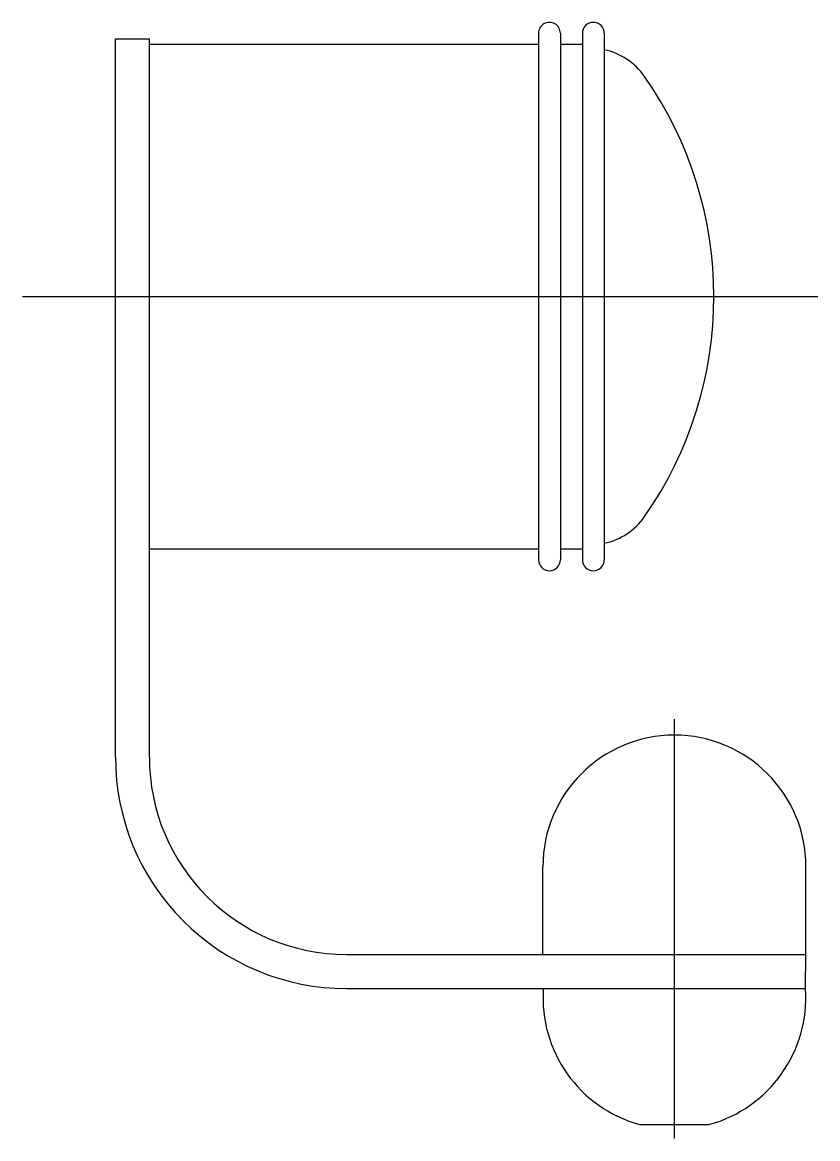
# Model space of a CAD drawing. Extents: x -532.666 to -532.592, y 0.381 to 0.484.
import ezdxf

# ---------------------------------------------------------------- set-up
doc = ezdxf.new("R2010")
doc.units = 0
doc.header["$LTSCALE"] = 0.2
doc.header["$MEASUREMENT"] = 0
doc.linetypes.add('AXES', pattern=[0.54, 0.3, -0.08, 0.08, -0.08])
doc.linetypes.add('CONTINU', pattern=[0])
doc.layers.get('0').update_dxf_attribs({"linetype": 'CONTINUOUS'})
doc.layers.add('DECA_EIXOS', color=5, linetype='AXES')

msp = doc.modelspace()

# ---------------------------------------------------------------- linework, layer by layer
at = {"linetype": 'CONTINU'}
for points in [[(-532.6161, 0.48291, 1.000002), (-532.61811, 0.48291)], [(-532.61207, 0.48291, 0.999955), (-532.61408, 0.48291)], [(-532.60837, 0.47895, 0.190139), (-532.61207, 0.4814)], [(-532.60836, 0.43852, 0.315212), (-532.60837, 0.47895)], [(-532.61207, 0.43607, 0.190414), (-532.60836, 0.43852)], [(-532.61811, 0.43456, 0.999996), (-532.6161, 0.43456)], [(-532.61408, 0.43456, 0.999987), (-532.61207, 0.43456)], [(-532.59353, 0.40636, 0.999999), (-532.61771, 0.40636)], [(-532.65699, 0.41643, 0.414214), (-532.63574, 0.39517)], [(-532.65387, 0.41643, 0.414213), (-532.63574, 0.3983)], [(-532.61767, 0.39517, 0.35746), (-532.60879, 0.38268)], [(-532.60245, 0.38268, 0.357459), (-532.59357, 0.39517)]]:
    msp.add_lwpolyline(points, format="xyb", dxfattribs=at)
for points in [[(-532.65699, 0.41643), (-532.65699, 0.48241)], [(-532.65699, 0.48241), (-532.65387, 0.48241)], [(-532.65387, 0.41643), (-532.65387, 0.48241)], [(-532.65387, 0.4819), (-532.61811, 0.4819)], [(-532.61811, 0.48291), (-532.61811, 0.43456)], [(-532.6161, 0.48291), (-532.6161, 0.43456)], [(-532.6161, 0.4819), (-532.61408, 0.4819)], [(-532.61408, 0.48291), (-532.61408, 0.43456)], [(-532.61207, 0.48291), (-532.61207, 0.43456)], [(-532.65387, 0.43557), (-532.61811, 0.43557)], [(-532.6161, 0.43557), (-532.61408, 0.43557)], [(-532.61771, 0.3983), (-532.61771, 0.40636)], [(-532.59353, 0.3983), (-532.59353, 0.40636)], [(-532.63574, 0.3983), (-532.60562, 0.3983)], [(-532.61771, 0.3983), (-532.60562, 0.3983)], [(-532.60562, 0.3983), (-532.59353, 0.3983)], [(-532.59357, 0.39517), (-532.59353, 0.3983)], [(-532.63574, 0.39517), (-532.59357, 0.39517)], [(-532.60879, 0.38268), (-532.60245, 0.38268)]]:
    msp.add_lwpolyline(points, dxfattribs=at)
at = {"layer": 'DECA_EIXOS'}
for points in [[(-532.66554, 0.45874), (-532.59245, 0.45874)], [(-532.60562, 0.38139), (-532.60562, 0.41991)]]:
    msp.add_lwpolyline(points, dxfattribs=at)

doc.saveas('drawing.dxf')
